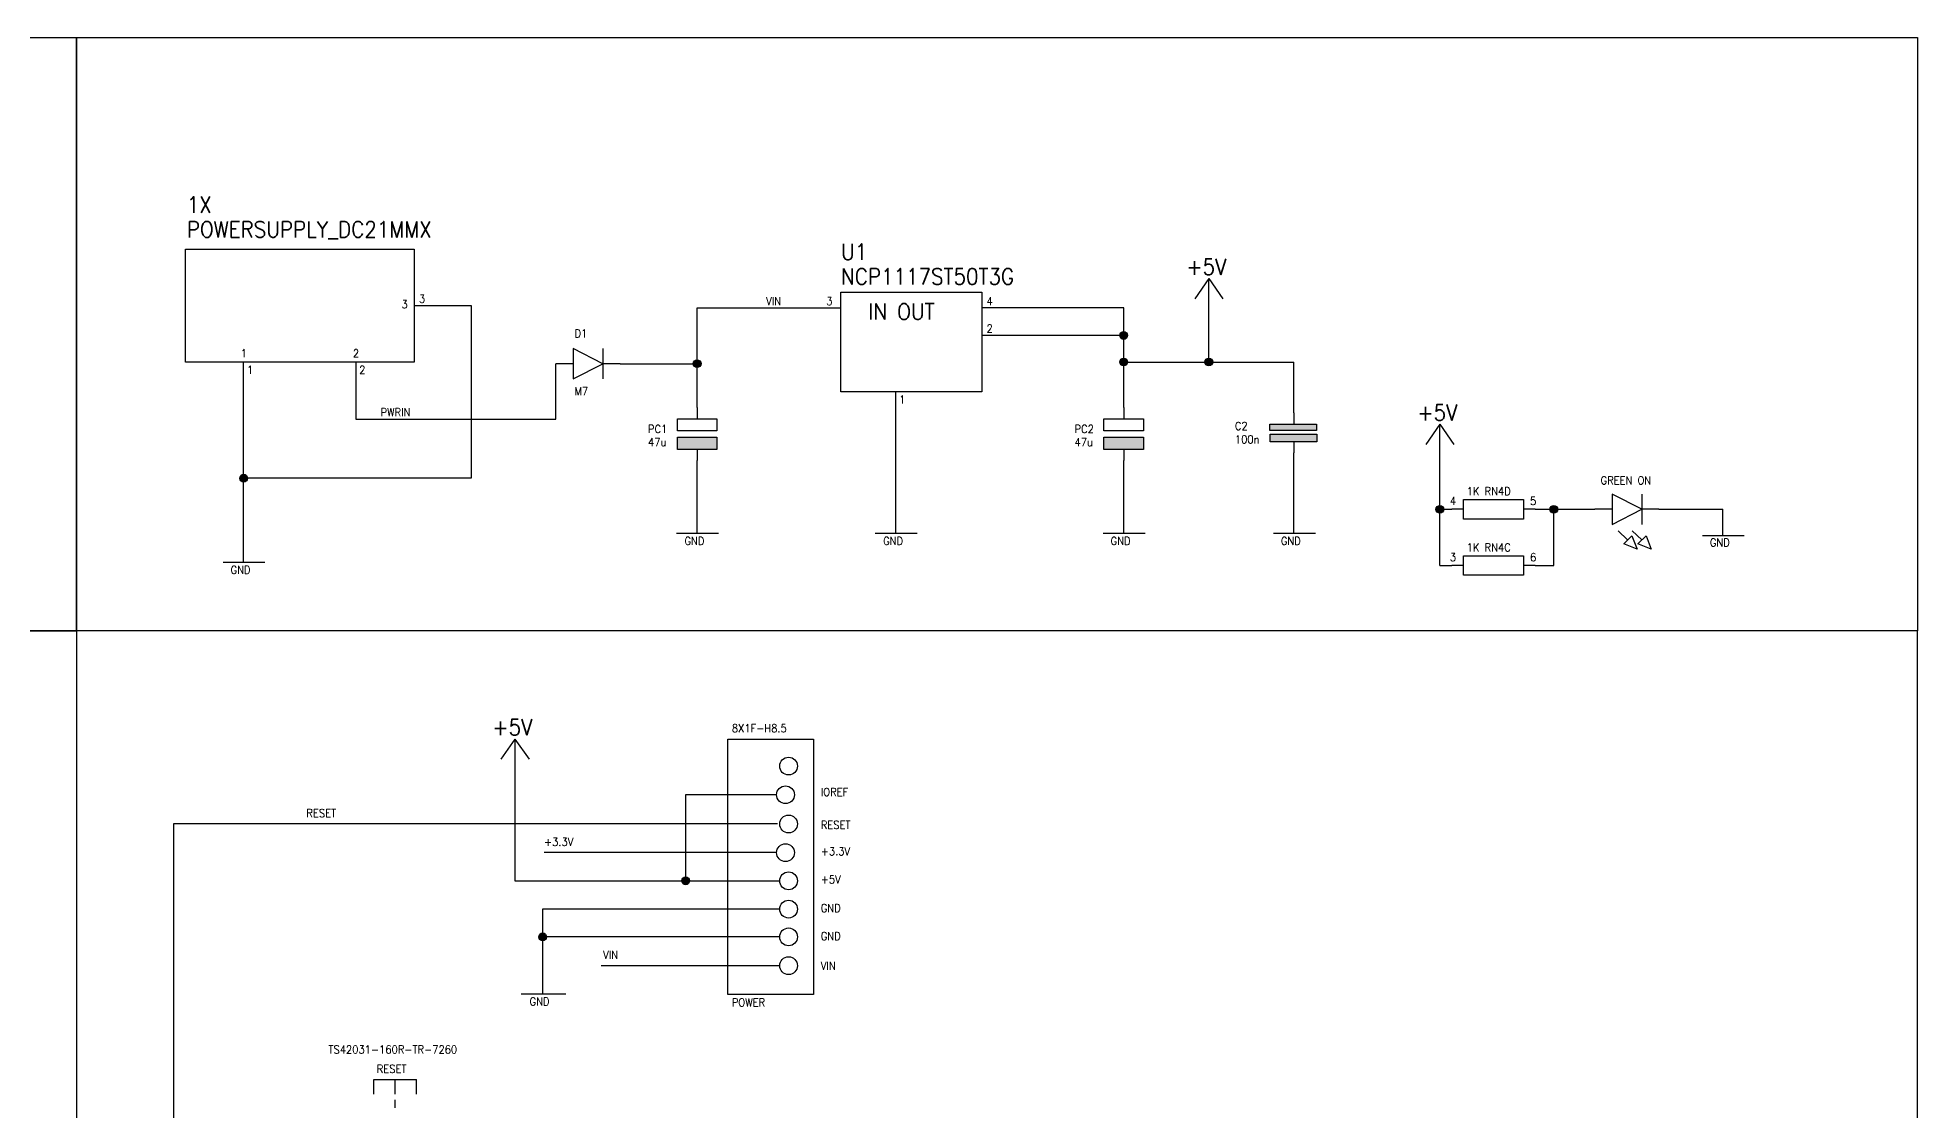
# Model space of a CAD drawing. Header units: millimetres. Extents: x 1824 to 3143, y 471 to 1205.
# Drawn here: x 2556 to 3143, y 870 to 1205 of the extents above; entities that cross this region are included whole.
import ezdxf

# ---------------------------------------------------------------- set-up
doc = ezdxf.new("R2010")
doc.units = ezdxf.units.MM
for name, color, linetype in [('Layer1', 1, 'Continuous'), ('Layer3', 30, 'Continuous'), ('Layer4', 3, 'Continuous'), ('Layer7', 9, 'Continuous'), ('Layer8', 66, 'Continuous')]:
    doc.layers.add(name, color=color, linetype=linetype)
doc.styles.add('textstyle3', font='')
doc.styles.get('textstyle3').set_extended_font_data('Standard')

msp = doc.modelspace()

# ---------------------------------------------------------------- hatches: boundary and pattern name
at = {"layer": 'Layer7', "transparency": 33554687}
h = msp.add_hatch(color=256, dxfattribs=at)
edge = h.paths.add_edge_path(flags=0)
edge.add_arc((2895.04, 1112), 1.21, 90, 180)
edge.add_line((2893.82, 1112), (2895.04, 1112))
edge.add_line((2895.04, 1112), (2895.04, 1113.21))
edge = h.paths.add_edge_path(flags=0)
edge.add_line((2895.04, 1112), (2893.82, 1112))
edge.add_arc((2895.04, 1112), 1.21, 180, 270)
edge.add_line((2895.04, 1110.79), (2895.04, 1112))
edge = h.paths.add_edge_path(flags=0)
edge.add_arc((2895.04, 1112), 1.21, 0, 90)
edge.add_line((2895.04, 1113.21), (2895.04, 1110.79))
edge.add_arc((2895.04, 1112), 1.21, 270, 360)
h = msp.add_hatch(color=256, dxfattribs=at)
edge = h.paths.add_edge_path(flags=0)
edge.add_arc((2761.77, 1103.16), 1.21, 90, 180)
edge.add_line((2760.56, 1103.16), (2761.77, 1103.16))
edge.add_line((2761.77, 1103.16), (2761.77, 1104.37))
edge = h.paths.add_edge_path(flags=0)
edge.add_line((2761.77, 1103.16), (2760.56, 1103.16))
edge.add_arc((2761.77, 1103.16), 1.21, 180, 270)
edge.add_line((2761.77, 1101.95), (2761.77, 1103.16))
edge = h.paths.add_edge_path(flags=0)
edge.add_arc((2761.77, 1103.16), 1.21, 0, 90)
edge.add_line((2761.77, 1104.37), (2761.77, 1101.95))
edge.add_arc((2761.77, 1103.16), 1.21, 270, 360)
h = msp.add_hatch(color=256, dxfattribs=at)
edge = h.paths.add_edge_path(flags=0)
edge.add_arc((2895.04, 1103.68), 1.21, 90, 180)
edge.add_line((2893.82, 1103.68), (2895.04, 1103.68))
edge.add_line((2895.04, 1103.68), (2895.04, 1104.89))
edge = h.paths.add_edge_path(flags=0)
edge.add_line((2895.04, 1103.68), (2893.82, 1103.68))
edge.add_arc((2895.04, 1103.68), 1.21, 180, 270)
edge.add_line((2895.04, 1102.47), (2895.04, 1103.68))
edge = h.paths.add_edge_path(flags=0)
edge.add_arc((2895.04, 1103.68), 1.21, 0, 90)
edge.add_line((2895.04, 1104.89), (2895.04, 1102.47))
edge.add_arc((2895.04, 1103.68), 1.21, 270, 360)
h = msp.add_hatch(color=256, dxfattribs=at)
edge = h.paths.add_edge_path(flags=0)
edge.add_arc((2921.64, 1103.68), 1.21, 90, 180)
edge.add_line((2920.43, 1103.68), (2921.64, 1103.68))
edge.add_line((2921.64, 1103.68), (2921.64, 1104.89))
edge = h.paths.add_edge_path(flags=0)
edge.add_line((2921.64, 1103.68), (2920.43, 1103.68))
edge.add_arc((2921.64, 1103.68), 1.21, 180, 270)
edge.add_line((2921.64, 1102.47), (2921.64, 1103.68))
edge = h.paths.add_edge_path(flags=0)
edge.add_arc((2921.64, 1103.68), 1.21, 0, 90)
edge.add_line((2921.64, 1104.89), (2921.64, 1102.47))
edge.add_arc((2921.64, 1103.68), 1.21, 270, 360)
h = msp.add_hatch(color=256, dxfattribs=at)
h.paths.add_polyline_path([(2955.26, 1082.31), (2955.26, 1084.31), (2940.69, 1084.31), (2940.69, 1082.31)], flags=0)
h.paths.add_polyline_path([(2955.43, 1078.75), (2955.43, 1081.18), (2940.78, 1081.18), (2940.78, 1078.75)], flags=0)
for points in [[(2755.58, 1076.36), (2767.96, 1076.36), (2767.96, 1080.19), (2755.58, 1080.19)], [(2888.85, 1076.36), (2901.23, 1076.36), (2901.23, 1080.19), (2888.85, 1080.19)]]:
    msp.add_hatch(color=256, dxfattribs=at).paths.add_polyline_path(points, flags=0)
h = msp.add_hatch(color=256, dxfattribs=at)
edge = h.paths.add_edge_path(flags=0)
edge.add_arc((2620.08, 1067.38), 1.21, 90, 180)
edge.add_line((2618.87, 1067.38), (2620.08, 1067.38))
edge.add_line((2620.08, 1067.38), (2620.08, 1068.59))
edge = h.paths.add_edge_path(flags=0)
edge.add_line((2620.08, 1067.38), (2618.87, 1067.38))
edge.add_arc((2620.08, 1067.38), 1.21, 180, 270)
edge.add_line((2620.08, 1066.16), (2620.08, 1067.38))
edge = h.paths.add_edge_path(flags=0)
edge.add_arc((2620.08, 1067.38), 1.21, 0, 90)
edge.add_line((2620.08, 1068.59), (2620.08, 1066.16))
edge.add_arc((2620.08, 1067.38), 1.21, 270, 360)
h = msp.add_hatch(color=256, dxfattribs=at)
edge = h.paths.add_edge_path(flags=0)
edge.add_arc((2993.82, 1057.67), 1.21, 90, 180)
edge.add_line((2992.61, 1057.67), (2993.82, 1057.67))
edge.add_line((2993.82, 1057.67), (2993.82, 1058.88))
edge = h.paths.add_edge_path(flags=0)
edge.add_line((2993.82, 1057.67), (2992.61, 1057.67))
edge.add_arc((2993.82, 1057.67), 1.21, 180, 270)
edge.add_line((2993.82, 1056.46), (2993.82, 1057.67))
edge = h.paths.add_edge_path(flags=0)
edge.add_arc((2993.82, 1057.67), 1.21, 0, 90)
edge.add_line((2993.82, 1058.88), (2993.82, 1056.46))
edge.add_arc((2993.82, 1057.67), 1.21, 270, 360)
h = msp.add_hatch(color=256, dxfattribs=at)
edge = h.paths.add_edge_path(flags=0)
edge.add_arc((3029.43, 1057.67), 1.21, 90, 180)
edge.add_line((3028.21, 1057.67), (3029.43, 1057.67))
edge.add_line((3029.43, 1057.67), (3029.43, 1058.88))
edge = h.paths.add_edge_path(flags=0)
edge.add_line((3029.43, 1057.67), (3028.21, 1057.67))
edge.add_arc((3029.43, 1057.67), 1.21, 180, 270)
edge.add_line((3029.43, 1056.46), (3029.43, 1057.67))
edge = h.paths.add_edge_path(flags=0)
edge.add_arc((3029.43, 1057.67), 1.21, 0, 90)
edge.add_line((3029.43, 1058.88), (3029.43, 1056.46))
edge.add_arc((3029.43, 1057.67), 1.21, 270, 360)
h = msp.add_hatch(color=256, dxfattribs=at)
edge = h.paths.add_edge_path(flags=0)
edge.add_arc((2758.16, 941.59), 1.21, 90, 180)
edge.add_line((2756.94, 941.59), (2758.16, 941.59))
edge.add_line((2758.16, 941.59), (2758.16, 942.8))
edge = h.paths.add_edge_path(flags=0)
edge.add_line((2758.16, 941.59), (2756.94, 941.59))
edge.add_arc((2758.16, 941.59), 1.21, 180, 270)
edge.add_line((2758.16, 940.38), (2758.16, 941.59))
edge = h.paths.add_edge_path(flags=0)
edge.add_arc((2758.16, 941.59), 1.21, 0, 90)
edge.add_line((2758.16, 942.8), (2758.16, 940.38))
edge.add_arc((2758.16, 941.59), 1.21, 270, 360)
h = msp.add_hatch(color=256, dxfattribs=at)
edge = h.paths.add_edge_path(flags=0)
edge.add_arc((2713.5, 924.07), 1.21, 90, 180)
edge.add_line((2712.29, 924.07), (2713.5, 924.07))
edge.add_line((2713.5, 924.07), (2713.5, 925.28))
edge = h.paths.add_edge_path(flags=0)
edge.add_line((2713.5, 924.07), (2712.29, 924.07))
edge.add_arc((2713.5, 924.07), 1.21, 180, 270)
edge.add_line((2713.5, 922.85), (2713.5, 924.07))
edge = h.paths.add_edge_path(flags=0)
edge.add_arc((2713.5, 924.07), 1.21, 0, 90)
edge.add_line((2713.5, 925.28), (2713.5, 922.85))
edge.add_arc((2713.5, 924.07), 1.21, 270, 360)

# ---------------------------------------------------------------- linework, layer by layer
at = {"layer": 'Layer1'}
for p, q in [((2704.82, 985.89), (2700.41, 979.57)), ((2704.82, 985.89), (2704.82, 941.59)), ((2704.82, 985.89), (2709.24, 979.57)), ((2786.59, 968.48), (2758.16, 968.48)), ((2758.16, 968.48), (2758.16, 941.59)), ((2786.85, 959.35), (2598.19, 959.35)), ((2598.19, 959.35), (2598.19, 746.94)), ((2786.59, 950.39), (2713.92, 950.39)), ((2704.82, 941.59), (2787.56, 941.59)), ((2787.56, 932.74), (2713.5, 932.74)), ((2713.5, 932.74), (2713.5, 906.28)), ((2787.56, 924.07), (2713.5, 924.07)), ((2787.56, 915.07), (2731.74, 915.07)), ((2706.83, 906.28), (2720.69, 906.28))]:
    msp.add_line(p, q, dxfattribs=at)
msp.add_lwpolyline([(2771.4, 985.89), (2798.08, 985.89), (2798.08, 906.05), (2771.4, 906.05)], close=True, dxfattribs=at)
for centre in [(2790.33, 977.44), (2789.37, 968.48), (2790.33, 959.35), (2789.37, 950.39), (2790.33, 941.59), (2790.33, 932.74), (2790.33, 924.07), (2790.33, 915.07)]:
    msp.add_circle(centre, 2.78, dxfattribs=at)
at = {"layer": 'Layer3'}
for p, q in [((2921.64, 1129.79), (2917.23, 1123.47)), ((2921.64, 1103.68), (2921.64, 1129.79)), ((2921.64, 1129.79), (2926.05, 1123.47)), ((2673.35, 1121.31), (2691.11, 1121.31)), ((2691.11, 1121.31), (2691.11, 1067.38)), ((2761.77, 1089.45), (2761.77, 1120.59)), ((2761.77, 1120.59), (2806.69, 1120.59)), ((2895.04, 1120.59), (2850.67, 1120.59)), ((2895.04, 1089.45), (2895.04, 1120.59)), ((2895.04, 1112), (2850.67, 1112)), ((2620.08, 1041.15), (2620.08, 1103.66)), ((2655.12, 1103.66), (2655.12, 1085.84)), ((2717.66, 1085.84), (2717.66, 1103.16)), ((2737.69, 1103.16), (2761.77, 1103.16)), ((2895.04, 1103.68), (2948.24, 1103.68)), ((2948.24, 1087.77), (2948.24, 1103.68)), ((2823.84, 1050.18), (2823.84, 1094.39)), ((2655.12, 1085.84), (2717.66, 1085.84)), ((2993.82, 1084.23), (2989.4, 1077.91)), ((2993.82, 1040.11), (2993.82, 1084.23)), ((2993.82, 1084.23), (2998.23, 1077.91)), ((2948.24, 1050.18), (2948.24, 1075.29)), ((2761.77, 1050.18), (2761.77, 1072.9)), ((2895.04, 1050.18), (2895.04, 1072.9)), ((2691.11, 1067.38), (2620.08, 1067.38)), ((2993.82, 1057.67), (2997.56, 1057.67)), ((3023.61, 1057.67), (3042.24, 1057.67)), ((3029.43, 1040.11), (3029.43, 1057.67)), ((3062.27, 1057.67), (3082.26, 1057.67)), ((3082.26, 1049.47), (3082.26, 1057.67)), ((2755.35, 1050.18), (2768.46, 1050.18)), ((2817.41, 1050.18), (2830.52, 1050.18)), ((2888.62, 1050.18), (2901.72, 1050.18)), ((2941.82, 1050.18), (2954.93, 1050.18)), ((3075.84, 1049.47), (3088.94, 1049.47)), ((2613.67, 1041.15), (2626.66, 1041.15)), ((2993.82, 1040.11), (2997.56, 1040.11)), ((3023.61, 1040.11), (3029.43, 1040.11))]:
    msp.add_line(p, q, dxfattribs=at)
at = {"layer": 'Layer4'}
for points in [[(2601.93, 1138.96), (2673.35, 1138.96), (2673.35, 1103.66), (2601.93, 1103.66)], [(2806.69, 1125.57), (2850.67, 1125.57), (2850.67, 1094.39), (2806.69, 1094.39)]]:
    msp.add_lwpolyline(points, close=True, dxfattribs=at)
at = {"layer": 'Layer7'}
for p, q in [((2723.02, 1107.93), (2723.02, 1098.39)), ((2732.32, 1103.16), (2723.02, 1107.93)), ((2732.32, 1107.93), (2732.32, 1098.39)), ((2723.02, 1103.16), (2717.66, 1103.16)), ((2723.02, 1098.39), (2732.32, 1103.16)), ((2737.69, 1103.16), (2732.32, 1103.16)), ((2761.77, 1089.45), (2761.77, 1085.99)), ((2895.04, 1089.45), (2895.04, 1085.99)), ((2948.24, 1087.77), (2948.24, 1084.31)), ((2761.77, 1076.36), (2761.77, 1072.9)), ((2895.04, 1076.36), (2895.04, 1072.9)), ((2948.24, 1078.75), (2948.24, 1075.29)), ((3001.25, 1057.67), (2997.56, 1057.67)), ((3023.61, 1057.67), (3019.92, 1057.67)), ((3047.61, 1057.67), (3042.24, 1057.67)), ((3047.61, 1062.44), (3047.61, 1052.9)), ((3056.91, 1057.67), (3047.61, 1062.44)), ((3047.61, 1052.9), (3056.91, 1057.67)), ((3056.91, 1062.44), (3056.91, 1052.9)), ((3062.27, 1057.67), (3056.91, 1057.67)), ((3052.5, 1048.12), (3049.55, 1050.99)), ((3053.84, 1049.43), (3051.26, 1046.91)), ((3055.44, 1045.24), (3051.26, 1046.91)), ((3053.84, 1049.43), (3055.44, 1045.24)), ((3056.89, 1048.12), (3053.95, 1050.99)), ((3058.24, 1049.43), (3055.66, 1046.91)), ((3059.83, 1045.24), (3055.66, 1046.91)), ((3058.24, 1049.43), (3059.83, 1045.24)), ((3001.25, 1040.11), (2997.56, 1040.11)), ((3023.61, 1040.11), (3019.92, 1040.11)), ((2660.77, 874.89), (2660.77, 879.51)), ((2660.77, 879.51), (2674.1, 879.51)), ((2667.44, 874.89), (2667.44, 879.51)), ((2674.1, 874.89), (2674.1, 879.51)), ((2667.44, 870.64), (2667.44, 873.14))]:
    msp.add_line(p, q, dxfattribs=at)
for points in [[(2755.58, 1085.99), (2767.96, 1085.99), (2767.96, 1082.16), (2755.58, 1082.16)], [(2888.85, 1085.99), (2901.23, 1085.99), (2901.23, 1082.16), (2888.85, 1082.16)], [(2955.26, 1084.31), (2955.26, 1082.31), (2940.69, 1082.31), (2940.69, 1084.31)], [(2955.43, 1081.18), (2955.43, 1078.75), (2940.78, 1078.75), (2940.78, 1081.18)], [(2755.58, 1080.19), (2767.96, 1080.19), (2767.96, 1076.36), (2755.58, 1076.36)], [(2888.85, 1080.19), (2901.23, 1080.19), (2901.23, 1076.36), (2888.85, 1076.36)], [(3019.92, 1054.62), (3001.25, 1054.62), (3001.25, 1060.72), (3019.92, 1060.72)], [(3019.92, 1037.06), (3001.25, 1037.06), (3001.25, 1043.16), (3019.92, 1043.16)]]:
    msp.add_lwpolyline(points, close=True, dxfattribs=at)
for centre in [(2895.04, 1112), (2761.77, 1103.16), (2895.04, 1103.68), (2921.64, 1103.68), (2620.08, 1067.38), (2993.82, 1057.67), (3029.43, 1057.67), (2758.16, 941.59), (2713.5, 924.07)]:
    msp.add_circle(centre, 1.21, dxfattribs=at)
at = {"layer": 'Layer8'}
for points in [[(2567.88, 1019.67), (1824.16, 1019.67), (1824.16, 1205.06), (2567.88, 1205.06)], [(3143.03, 1019.67), (2567.88, 1019.67), (2567.88, 1205.06), (3143.03, 1205.06)], [(2567.88, 471.25), (1824.16, 471.25), (1824.16, 1019.67), (2567.88, 1019.67)], [(2567.88, 471.25), (3143.03, 471.25), (3143.03, 1019.67), (2567.88, 1019.67)]]:
    msp.add_lwpolyline(points, close=True, dxfattribs=at)

# ---------------------------------------------------------------- texts
at = {"layer": 'Layer3', "attachment_point": 1, "style": 'textstyle3'}
for s, insert, char_height, width in [('+5V', (2914.6, 1135.94), 5, 11.1111), ('3', (2669.38, 1122.98), 2.5, 1.1111), ('3', (2674.86, 1124.71), 2.5, 1.1111), ('VIN', (2783.32, 1123.99), 2.5, 4.7222), ('3', (2802.12, 1123.99), 2.5, 1.1111), ('4', (2852.18, 1123.99), 2.5, 1.3889), ('2', (2852.18, 1115.4), 2.5, 1.1111), ('1', (2619.18, 1107.67), 2.5, 0.5556), ('2', (2654.22, 1107.67), 2.5, 1.1111), ('1', (2621.12, 1102.5), 2.5, 0.5556), ('2', (2656.16, 1102.5), 2.5, 1.1111), ('1', (2824.88, 1093.22), 2.5, 0.5556), ('PWRIN', (2662.84, 1089.24), 2.5, 9.7222), ('+5V', (2986.78, 1090.38), 5, 11.1111), ('GND', (2757.8, 1049.03), 2.5, 5.8333), ('GND', (2819.87, 1049.03), 2.5, 5.8333), ('GND', (2890.94, 1049.03), 2.5, 5.8333), ('GND', (2944.14, 1049.03), 2.5, 5.8333), ('GND', (3078.18, 1048.55), 2.5, 5.8333), ('GND', (2615.98, 1039.99), 2.5, 5.8333), ('+5V', (2697.79, 992.05), 5, 11.1111), ('8X1F-H8.5', (2772.59, 990.51), 2.5, 15.8333), ('IOREF', (2800.39, 970.58), 2.5, 8.3333), ('RESET', (2639.67, 963.98), 2.5, 9.7222), ('RESET', (2800.39, 960.3), 2.5, 9.7222), ('+3.3V', (2713.9, 954.98), 2.5, 8.3333), ('+3.3V', (2800.39, 952.04), 2.5, 8.3333), ('+5V', (2800.39, 943.27), 2.5, 5.5556), ('GND', (2800.39, 934.32), 2.5, 5.8333), ('GND', (2800.39, 925.55), 2.5, 5.8333), ('VIN', (2732.4, 919.7), 2.5, 4.7222), ('VIN', (2800.39, 916.26), 2.5, 4.7222), ('GND', (2709.4, 905.13), 2.5, 5.8333), ('POWER', (2772.59, 904.83), 2.5, 10.8333), ('RESET', (2661.66, 884.06), 2.5, 9.7222)]:
    msp.add_mtext(s, dxfattribs=dict(at, insert=insert, char_height=char_height, width=width))
at = {"layer": 'Layer7', "char_height": 2.5, "attachment_point": 1, "style": 'textstyle3'}
for s, insert, width in [('D1', (2723.43, 1113.89), 2.7778), ('M7', (2723.43, 1095.86), 3.6111), ('PC1\\P47u', (2746.41, 1084.02), 5.2778), ('PC2\\P47u', (2879.67, 1084.02), 5.2778), ('C2\\P100n', (2929.77, 1084.95), 6.3889), ('1K RN4D', (3002.23, 1064.58), 13.5417), ('GREEN ON', (3044.04, 1067.96), 16.0417), ('4', (2996.95, 1061.53), 1.3889), ('5', (3022.01, 1061.53), 1.1111), ('1K RN4C', (3002.23, 1047.02), 13.2639), ('3', (2996.95, 1043.97), 1.1111), ('6', (3022.01, 1043.97), 1.1111), ('TS42031-160R-TR-7260', (2646.58, 890.13), 38.6111)]:
    msp.add_mtext(s, dxfattribs=dict(at, insert=insert, width=width))
at = {"layer": 'Layer8', "char_height": 5, "attachment_point": 1, "style": 'textstyle3'}
for s, insert, width in [('1X', (2602.33, 1155.36), 6.1111), ('POWERSUPPLY_DC21MMX', (2602.33, 1147.64), 86.1111), ('U1', (2806.73, 1140.63), 5.5556), ('NCP1117ST50T3G', (2806.73, 1132.92), 52.7778), ('IN OUT', (2815.28, 1121.94), 21.5278)]:
    msp.add_mtext(s, dxfattribs=dict(at, insert=insert, width=width))

doc.saveas('drawing.dxf')
